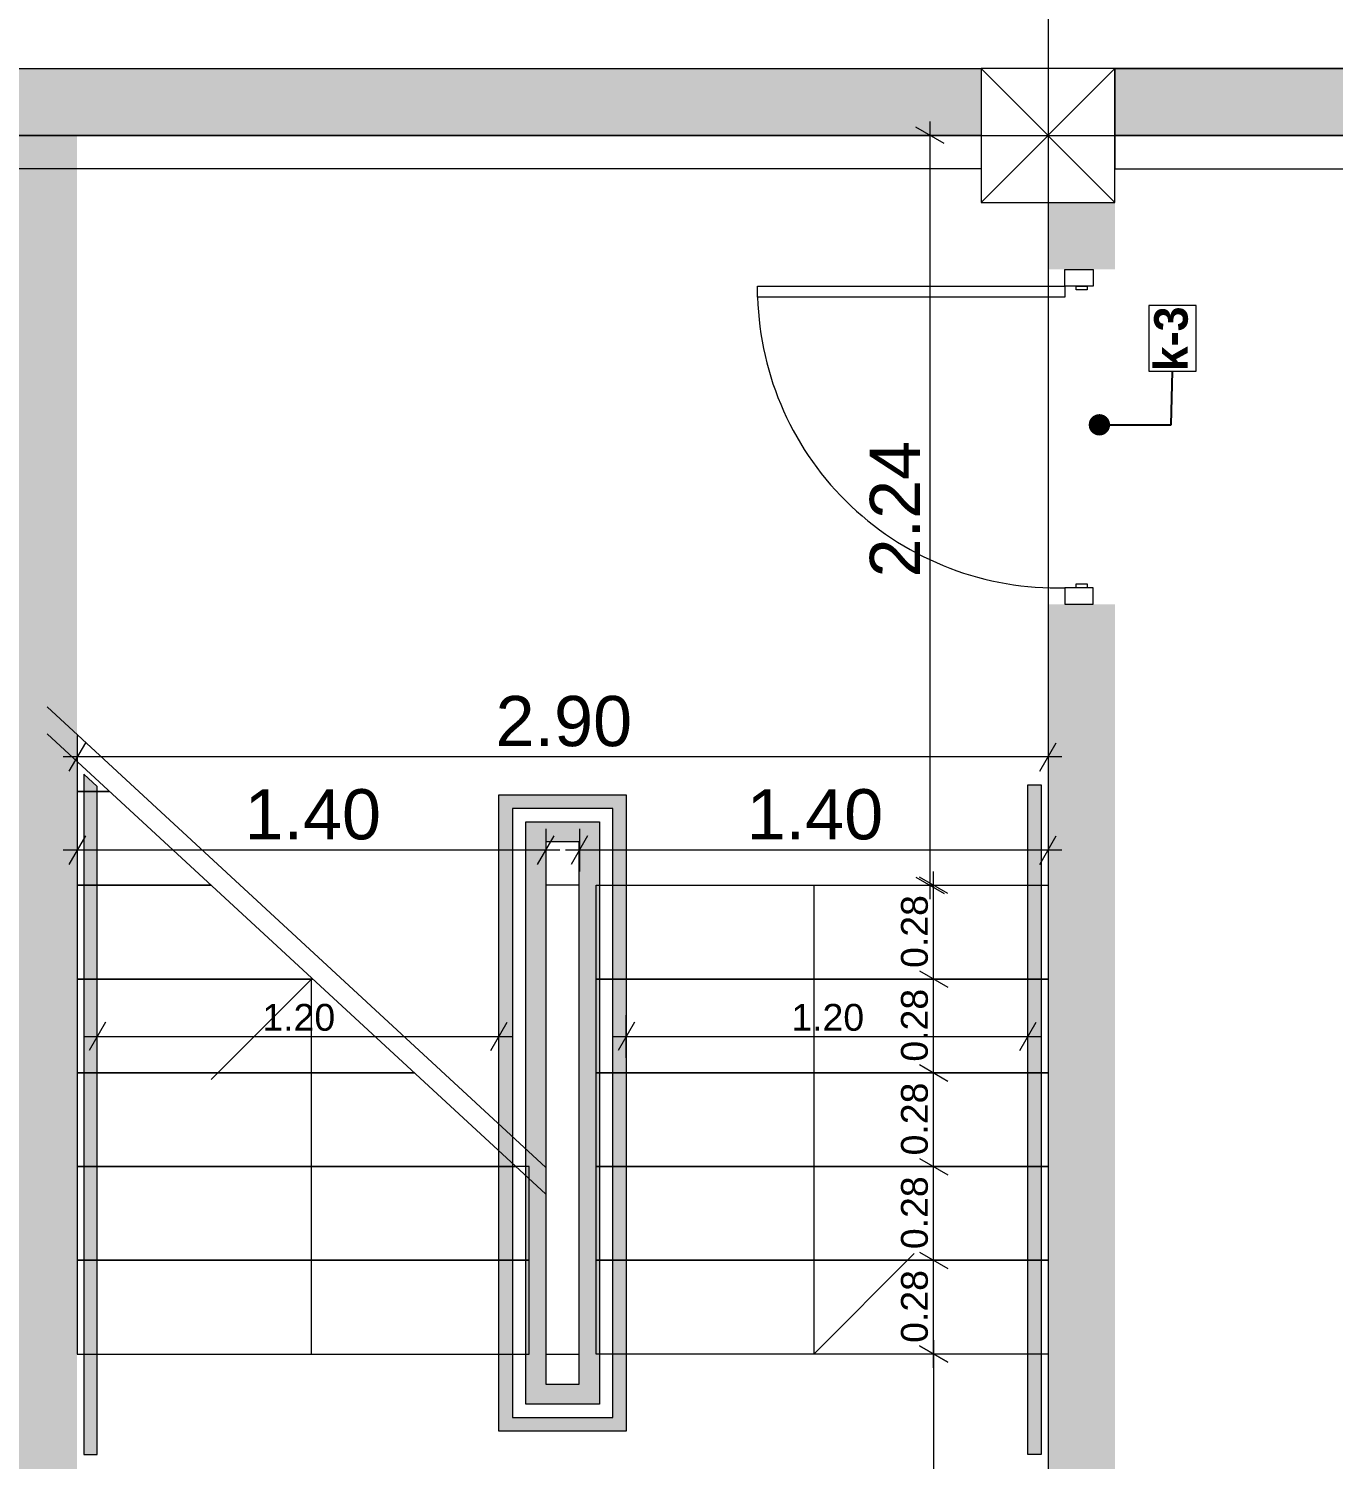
# Model space of a CAD drawing. Header units: millimetres. Extents: x 475206255 to 476720147, y 4620882299 to 4621447368.
# Drawn here: x 475285374 to 475289272, y 4620951369 to 4620955643 of the extents above; entities that cross this region are included whole.
import ezdxf

# ---------------------------------------------------------------- set-up
doc = ezdxf.new("R2010")
doc.units = ezdxf.units.MM
doc.header["$MEASUREMENT"] = 0
doc.set_wipeout_variables(frame=1)
for name, color, linetype, lineweight in [('2D Drafting - General_Pen_No__1_Pen_No__7', 7, 'Continuous', 0), ('2D Drafting - General_Pen_No__1_Pen_No__7_Pen_No__7', 7, 'Continuous', 0), ('2D Drafting - General_Pen_No__250_Pen_No__7_Pen_No__154', 154, 'Continuous', 0), ('2D Drafting - General_Pen_No__250_Pen_No__7_Pen_No__250', 7, 'Continuous', 0), ('2D Drafting - General_Pen_No__250_Pen_No__7_Pen_No__7', 7, 'Continuous', 0), ('Doors_Pen_No__7_Pen_No__7_Pen_No__7', 7, 'Continuous', 0), ('gegmebi_Pen_No__7_Pen_No__7', 7, 'Continuous', 0), ('New_2D Drafting - General_Pen_No__1', 1, 'Continuous', 0), ('New_2D Drafting - General_Pen_No__250_Pen_No__7_Pen_No__154', 154, 'Continuous', 0), ('New_2D Drafting - General_Pen_No__4', 7, 'Continuous', 0), ('New_Annotation - Label_Pen_No__1', 1, 'Continuous', 0), ('New_shenobebi_Pen_No__7', 7, 'Continuous', 0), ('zoma_Pen_No__1', 1, 'Continuous', 0), ('zoma_Pen_No__142', 142, 'Continuous', 0), ('zoma_Pen_No__5_Pen_No__5', 5, 'Continuous', 0)]:
    doc.layers.add(name, color=color, linetype=linetype, lineweight=lineweight)
doc.layers.add('zoma', color=7, linetype='Continuous')
doc.styles.add('GENERATED_STYLE_2', font='arial.ttf')
doc.styles.add('GENERATED_STYLE_5', font='')
doc.styles.get('GENERATED_STYLE_5').set_extended_font_data('Avaza', bold=True)
doc.dimstyles.new('GENERATED_STYLE__10', dxfattribs={"dimtxt": 500, "dimasz": 228, "dimexe": 0.18, "dimexo": 3, "dimgap": 0, "dimtad": 1, "dimlfac": 0.001, "dimzin": 0, "dimdsep": 46, "dimtxsty": 'GENERATED_STYLE_2', "dimblk": 'ARROWHEAD_2', "dimblk1": 'ARROWHEAD_2', "dimblk2": 'ARROWHEAD_2', "dimcen": 0.09, "dimclrd": 1, "dimclre": 1, "dimclrt": 1, "dimadec": 0, "dimazin": 0, "dimtfac": 1, "dimtdec": 4, "dimtmove": 0, "dimatfit": 3, "dimfxl": 1, "dimtolj": 1, "dimtzin": 0, "dimarcsym": 0})
doc.dimstyles.new('GENERATED_STYLE__17', dxfattribs={"dimtxt": 80.000001, "dimasz": 64.421331, "dimexe": 0.18, "dimexo": 3, "dimgap": 0, "dimtad": 1, "dimlfac": 0.001, "dimzin": 0, "dimdsep": 46, "dimtxsty": 'GENERATED_STYLE_2', "dimblk": 'ARROWHEAD_2', "dimblk1": 'ARROWHEAD_2', "dimblk2": 'ARROWHEAD_2', "dimcen": 0.09, "dimclrd": 142, "dimclre": 142, "dimclrt": 142, "dimadec": 0, "dimazin": 0, "dimtfac": 1, "dimtdec": 4, "dimtmove": 0, "dimatfit": 3, "dimfxl": 1, "dimtolj": 1, "dimtzin": 0, "dimarcsym": 0})
doc.dimstyles.new('GENERATED_STYLE__20', dxfattribs={"dimtxt": 80.000001, "dimasz": 64.421331, "dimexe": 0.18, "dimexo": 3, "dimgap": 0, "dimtad": 1, "dimtih": 1, "dimtoh": 1, "dimlfac": 0.001, "dimzin": 0, "dimdsep": 46, "dimtxsty": 'GENERATED_STYLE_2', "dimblk": 'ARROWHEAD_2', "dimblk1": 'ARROWHEAD_2', "dimblk2": 'ARROWHEAD_2', "dimcen": 0.09, "dimclrd": 142, "dimclre": 142, "dimclrt": 142, "dimadec": 0, "dimazin": 0, "dimtfac": 1, "dimtdec": 4, "dimtmove": 0, "dimatfit": 3, "dimfxl": 1, "dimtolj": 1, "dimtzin": 0, "dimarcsym": 0})
doc.dimstyles.new('GENERATED_STYLE__3', dxfattribs={"dimtxt": 200, "dimasz": 64.421331, "dimexe": 0.18, "dimexo": 3, "dimgap": 0, "dimtad": 1, "dimtih": 1, "dimtoh": 1, "dimlfac": 0.001, "dimzin": 0, "dimdsep": 46, "dimtxsty": 'GENERATED_STYLE_2', "dimblk": 'ARROWHEAD_2', "dimblk1": 'ARROWHEAD_2', "dimblk2": 'ARROWHEAD_2', "dimcen": 0.09, "dimclrd": 142, "dimclre": 142, "dimclrt": 142, "dimadec": 0, "dimazin": 0, "dimtfac": 1, "dimtdec": 4, "dimtmove": 0, "dimatfit": 3, "dimfxl": 1, "dimtolj": 1, "dimtzin": 0, "dimarcsym": 0})
doc.dimstyles.new('GENERATED_STYLE__33', dxfattribs={"dimtxt": 0.18, "dimasz": 127.68, "dimexe": 0.18, "dimexo": 0.0625, "dimgap": 0, "dimtad": 0, "dimtih": 1, "dimtoh": 1, "dimdec": 4, "dimzin": 0, "dimdsep": 46, "dimcen": 0.09, "dimadec": 0, "dimazin": 0, "dimtfac": 1, "dimtdec": 4, "dimtmove": 0, "dimatfit": 3, "dimldrblk": 'ARROWHEAD_11', "dimfxl": 1, "dimtolj": 1, "dimtzin": 0, "dimarcsym": 0})
doc.dimstyles.new('GENERATED_STYLE__5', dxfattribs={"dimtxt": 150, "dimasz": 64.421331, "dimexe": 0.18, "dimexo": 3, "dimgap": 0, "dimtad": 1, "dimtih": 1, "dimtoh": 1, "dimlfac": 0.001, "dimzin": 0, "dimdsep": 46, "dimtxsty": 'GENERATED_STYLE_2', "dimblk": 'ARROWHEAD_2', "dimblk1": 'ARROWHEAD_2', "dimblk2": 'ARROWHEAD_2', "dimcen": 0.09, "dimclrd": 142, "dimclre": 142, "dimclrt": 142, "dimadec": 0, "dimazin": 0, "dimtfac": 1, "dimtdec": 4, "dimtmove": 0, "dimatfit": 3, "dimfxl": 1, "dimtolj": 1, "dimtzin": 0, "dimarcsym": 0})
doc.dimstyles.new('GENERATED_STYLE__7', dxfattribs={"dimtxt": 150, "dimasz": 64.421331, "dimexe": 0.18, "dimexo": 3, "dimgap": 0, "dimtad": 1, "dimlfac": 0.001, "dimzin": 0, "dimdsep": 46, "dimtxsty": 'GENERATED_STYLE_2', "dimblk": 'ARROWHEAD_2', "dimblk1": 'ARROWHEAD_2', "dimblk2": 'ARROWHEAD_2', "dimcen": 0.09, "dimclrd": 142, "dimclre": 142, "dimclrt": 142, "dimadec": 0, "dimazin": 0, "dimtfac": 1, "dimtdec": 4, "dimtmove": 0, "dimatfit": 3, "dimfxl": 1, "dimtolj": 1, "dimtzin": 0, "dimarcsym": 0})
doc.dimstyles.new('GENERATED_STYLE__9', dxfattribs={"dimtxt": 200, "dimasz": 64.421331, "dimexe": 0.18, "dimexo": 3, "dimgap": 0, "dimtad": 1, "dimlfac": 0.001, "dimzin": 0, "dimdsep": 46, "dimtxsty": 'GENERATED_STYLE_2', "dimblk": 'ARROWHEAD_2', "dimblk1": 'ARROWHEAD_2', "dimblk2": 'ARROWHEAD_2', "dimcen": 0.09, "dimclrd": 142, "dimclre": 142, "dimclrt": 142, "dimadec": 0, "dimazin": 0, "dimtfac": 1, "dimtdec": 4, "dimtmove": 0, "dimatfit": 3, "dimfxl": 1, "dimtolj": 1, "dimtzin": 0, "dimarcsym": 0})

# ---------------------------------------------------------------- blocks, each defined once
blk = doc.blocks.new('*D1105', base_point=(475826095.8, 4621095193.2))
at = {"layer": 'zoma_Pen_No__142', "color": 142, "linetype": 'Continuous', "lineweight": 0, "transparency": 16777216}
for p, q in [((475281743.8, 4620956515.5), (475281694.9, 4620956430.7)), ((475281719.4, 4620956409.5), (475281719.4, 4620956536.6)), ((475288243.8, 4620956515.5), (475288194.9, 4620956430.7)), ((475288219.4, 4620956409.5), (475288219.4, 4620956536.6)), ((475281719.4, 4620956473.1), (475288219.4, 4620956473.1))]:
    blk.add_line(p, q, dxfattribs=at)
at = {"layer": 'zoma_Pen_No__142', "color": 142, "lineweight": 0, "transparency": 16777216, "char_height": 200, "attachment_point": 7, "style": 'GENERATED_STYLE_2'}
for s, insert in [('\\A1;{\\pql;\\fArial|b0|i0|c204|p0;\\W1.000000;6.50}', (475284702.4, 4620956513.1)), ('\\A1;{\\pql;\\fArial|b0|i0|c204|p0;\\W1.000000;0.40}', (475287661, 4620956513.1))]:
    blk.add_mtext(s, dxfattribs=dict(at, insert=insert))
blk = doc.blocks.new('ARROWHEAD_2')
at = {"color": 0, "linetype": 'Continuous', "lineweight": 0}
for p, q in [((-0.378, -0.655), (0.378, 0.655)), ((0, 0), (-1, 0))]:
    blk.add_line(p, q, dxfattribs=at)
blk = doc.blocks.new('*D1106', base_point=(475826095.8, 4621095193.2))
at = {"layer": 'zoma_Pen_No__142', "color": 142, "linetype": 'Continuous', "lineweight": 0, "transparency": 16777216}
for p, q in [((475288243.8, 4620956515.5), (475288194.9, 4620956430.7)), ((475288219.4, 4620956409.5), (475288219.4, 4620956536.6)), ((475288643.8, 4620956515.5), (475288594.9, 4620956430.7)), ((475288619.4, 4620956409.5), (475288619.4, 4620956536.6)), ((475288219.4, 4620956473.1), (475288619.4, 4620956473.1))]:
    blk.add_line(p, q, dxfattribs=at)
blk = doc.blocks.new('*D1107', base_point=(475826095.8, 4621095193.2))
at = {"layer": 'zoma_Pen_No__142', "color": 142, "linetype": 'Continuous', "lineweight": 0, "transparency": 16777216}
for p, q in [((475288643.8, 4620956515.5), (475288594.9, 4620956430.7)), ((475288619.4, 4620956409.5), (475288619.4, 4620956536.6)), ((475295143.8, 4620956515.5), (475295094.9, 4620956430.7)), ((475295119.4, 4620956409.5), (475295119.4, 4620956536.6)), ((475288619.4, 4620956473.1), (475295119.4, 4620956473.1))]:
    blk.add_line(p, q, dxfattribs=at)
at = {"layer": 'zoma_Pen_No__142', "color": 142, "lineweight": 0, "transparency": 16777216, "char_height": 200, "attachment_point": 7, "style": 'GENERATED_STYLE_2'}
for s, insert in [('\\A1;{\\pql;\\fArial|b0|i0|c204|p0;\\W1.000000;6.50}', (475291602.4, 4620956513.1)), ('\\A1;{\\pql;\\fArial|b0|i0|c204|p0;\\W1.000000;0.40}', (475294561, 4620956513.1))]:
    blk.add_mtext(s, dxfattribs=dict(at, insert=insert))
blk = doc.blocks.new('*D1123', base_point=(475826095.8, 4621095193.2))
at = {"layer": 'zoma_Pen_No__142', "color": 142, "linetype": 'Continuous', "lineweight": 0, "transparency": 16777216}
for p, q in [((475296803.4, 4620955148.3), (475296888.1, 4620955099.4)), ((475296909.3, 4620955123.9), (475296782.2, 4620955123.9)), ((475296845.8, 4620948123.9), (475296845.8, 4620955123.9)), ((475296803.4, 4620948148.3), (475296888.1, 4620948099.4)), ((475296909.3, 4620948123.9), (475296782.2, 4620948123.9))]:
    blk.add_line(p, q, dxfattribs=at)
at = {"layer": 'zoma_Pen_No__142', "color": 142, "lineweight": 0, "transparency": 16777216, "char_height": 200, "attachment_point": 7, "rotation": 90, "style": 'GENERATED_STYLE_2'}
for s, insert in [('\\A1;{\\pql;\\fArial|b0|i0|c204|p0;\\W1.000000;0.40}', (475296805.8, 4620954565.5)), ('\\A1;{\\pql;\\fArial|b0|i0|c204|p0;\\W1.000000;7.00}', (475296805.8, 4620951356.9))]:
    blk.add_mtext(s, dxfattribs=dict(at, insert=insert))
blk = doc.blocks.new('*D1124', base_point=(475826095.8, 4621095193.2))
at = {"layer": 'zoma_Pen_No__142', "color": 142, "linetype": 'Continuous', "lineweight": 0, "transparency": 16777216}
for p, q in [((475296845.8, 4620955523.9), (475296845.8, 4620955565.3)), ((475296909.3, 4620955523.9), (475296782.2, 4620955523.9)), ((475296888.1, 4620955499.4), (475296803.4, 4620955548.3)), ((475296845.8, 4620955123.9), (475296845.8, 4620955523.9)), ((475296803.4, 4620955148.3), (475296888.1, 4620955099.4)), ((475296909.3, 4620955123.9), (475296782.2, 4620955123.9))]:
    blk.add_line(p, q, dxfattribs=at)
blk = doc.blocks.new('*D1125', base_point=(475826095.8, 4621095193.2))
at = {"layer": 'zoma_Pen_No__142', "color": 142, "linetype": 'Continuous', "lineweight": 0, "transparency": 16777216}
for p, q in [((475297751.3, 4620955523.9), (475297751.3, 4620955565.3)), ((475297814.9, 4620955523.9), (475297687.8, 4620955523.9)), ((475297793.7, 4620955499.4), (475297708.9, 4620955548.3)), ((475297751.3, 4620940323.9), (475297751.3, 4620955523.9)), ((475297814.9, 4620940323.9), (475297687.8, 4620940323.9)), ((475297708.9, 4620940348.3), (475297793.7, 4620940299.4)), ((475297751.3, 4620940282.4), (475297751.3, 4620940323.9))]:
    blk.add_line(p, q, dxfattribs=at)
at = {"layer": 'zoma_Pen_No__142', "color": 142, "lineweight": 0, "transparency": 16777216, "insert": (475297711.3, 4620947580.7), "char_height": 200, "attachment_point": 7, "rotation": 90, "style": 'GENERATED_STYLE_2'}
blk.add_mtext('\\A1;{\\pql;\\fArial|b0|i0|c204|p0;\\W1.000000;15.20}', dxfattribs=at)
blk = doc.blocks.new('*D1136', base_point=(475826095.8, 4621095193.2))
at = {"layer": 'zoma_Pen_No__142', "color": 142, "linetype": 'Continuous', "lineweight": 0, "transparency": 16777216}
for p, q in [((475288443.8, 4620956931.7), (475288394.9, 4620956846.9)), ((475288419.4, 4620956825.7), (475288419.4, 4620956952.9)), ((475295294.9, 4620956846.9), (475295343.8, 4620956931.7)), ((475295319.4, 4620956825.7), (475295319.4, 4620956952.9)), ((475288419.4, 4620956889.3), (475295319.4, 4620956889.3)), ((475295319.4, 4620956889.3), (475295360.8, 4620956889.3))]:
    blk.add_line(p, q, dxfattribs=at)
at = {"layer": 'zoma_Pen_No__142', "color": 142, "lineweight": 0, "transparency": 16777216, "insert": (475291602.4, 4620956929.3), "char_height": 200, "attachment_point": 7, "style": 'GENERATED_STYLE_2'}
blk.add_mtext('\\A1;{\\pql;\\fArial|b0|i0|c204|p0;\\W1.000000;6.90}', dxfattribs=at)
blk = doc.blocks.new('*D1138', base_point=(475826095.8, 4621095193.2))
at = {"layer": 'zoma_Pen_No__1', "color": 1, "linetype": 'Continuous', "lineweight": 0, "transparency": 16777216}
for p, q in [((475233219.4, 4620972225.3), (475233219.4, 4620972372)), ((475233369.4, 4620972138.7), (475233069.4, 4620972311.9)), ((475233444.4, 4620972225.3), (475232994.4, 4620972225.3)), ((475233219.4, 4620955523.9), (475233219.4, 4620972225.3)), ((475233069.4, 4620955610.5), (475233369.4, 4620955437.3)), ((475233444.4, 4620955523.9), (475232994.4, 4620955523.9)), ((475233219.4, 4620955377.2), (475233219.4, 4620955523.9))]:
    blk.add_line(p, q, dxfattribs=at)
at = {"layer": 'zoma_Pen_No__1', "color": 1, "lineweight": 0, "transparency": 16777216, "insert": (475233119.4, 4620963016.6), "char_height": 500, "attachment_point": 7, "rotation": 90, "style": 'GENERATED_STYLE_2'}
blk.add_mtext('\\A1;{\\pql;\\fArial|b0|i0|c204|p0;\\W1.000000;16.70}', dxfattribs=at)
blk = doc.blocks.new('*D1165', base_point=(475826095.8, 4621095193.2))
at = {"layer": 'zoma_Pen_No__142', "color": 142, "linetype": 'Continuous', "lineweight": 0, "transparency": 16777216}
for p, q in [((475288035, 4620951988.3), (475288119.8, 4620951939.3)), ((475288141, 4620951963.8), (475288013.8, 4620951963.8)), ((475288077.4, 4620951683.8), (475288077.4, 4620951963.8)), ((475288141, 4620951683.8), (475288013.8, 4620951683.8)), ((475288035, 4620951708.3), (475288119.8, 4620951659.3)), ((475288077.4, 4620951642.4), (475288077.4, 4620951683.8))]:
    blk.add_line(p, q, dxfattribs=at)
at = {"layer": 'zoma_Pen_No__142', "color": 142, "lineweight": 0, "transparency": 16777216, "insert": (475288061.4, 4620951717.1), "char_height": 80, "attachment_point": 7, "rotation": 90, "style": 'GENERATED_STYLE_2'}
blk.add_mtext('\\A1;{\\pql;\\fArial|b0|i0|c204|p0;\\W1.000000;0.28}', dxfattribs=at)
blk = doc.blocks.new('*D1166', base_point=(475826095.8, 4621095193.2))
at = {"layer": 'zoma_Pen_No__142', "color": 142, "linetype": 'Continuous', "lineweight": 0, "transparency": 16777216}
for p, q in [((475288141, 4620952243.8), (475288013.8, 4620952243.8)), ((475288035, 4620952268.3), (475288119.8, 4620952219.3)), ((475288077.4, 4620951963.8), (475288077.4, 4620952243.8)), ((475288035, 4620951988.3), (475288119.8, 4620951939.3)), ((475288141, 4620951963.8), (475288013.8, 4620951963.8))]:
    blk.add_line(p, q, dxfattribs=at)
at = {"layer": 'zoma_Pen_No__142', "color": 142, "lineweight": 0, "transparency": 16777216, "insert": (475288061.4, 4620951997.1), "char_height": 80, "attachment_point": 7, "rotation": 90, "style": 'GENERATED_STYLE_2'}
blk.add_mtext('\\A1;{\\pql;\\fArial|b0|i0|c204|p0;\\W1.000000;0.28}', dxfattribs=at)
blk = doc.blocks.new('*D1167', base_point=(475826095.8, 4621095193.2))
at = {"layer": 'zoma_Pen_No__142', "color": 142, "linetype": 'Continuous', "lineweight": 0, "transparency": 16777216}
for p, q in [((475288035, 4620952548.3), (475288119.8, 4620952499.3)), ((475288141, 4620952523.8), (475288013.8, 4620952523.8)), ((475288077.4, 4620952243.8), (475288077.4, 4620952523.8)), ((475288141, 4620952243.8), (475288013.8, 4620952243.8)), ((475288035, 4620952268.3), (475288119.8, 4620952219.3))]:
    blk.add_line(p, q, dxfattribs=at)
at = {"layer": 'zoma_Pen_No__142', "color": 142, "lineweight": 0, "transparency": 16777216, "insert": (475288061.4, 4620952277.1), "char_height": 80, "attachment_point": 7, "rotation": 90, "style": 'GENERATED_STYLE_2'}
blk.add_mtext('\\A1;{\\pql;\\fArial|b0|i0|c204|p0;\\W1.000000;0.28}', dxfattribs=at)
blk = doc.blocks.new('*D1168', base_point=(475826095.8, 4621095193.2))
at = {"layer": 'zoma_Pen_No__142', "color": 142, "linetype": 'Continuous', "lineweight": 0, "transparency": 16777216}
for p, q in [((475288035, 4620952828.3), (475288119.8, 4620952779.3)), ((475288141, 4620952803.8), (475288013.8, 4620952803.8)), ((475288077.4, 4620952523.8), (475288077.4, 4620952803.8)), ((475288035, 4620952548.3), (475288119.8, 4620952499.3)), ((475288141, 4620952523.8), (475288013.8, 4620952523.8))]:
    blk.add_line(p, q, dxfattribs=at)
at = {"layer": 'zoma_Pen_No__142', "color": 142, "lineweight": 0, "transparency": 16777216, "insert": (475288061.4, 4620952557.1), "char_height": 80, "attachment_point": 7, "rotation": 90, "style": 'GENERATED_STYLE_2'}
blk.add_mtext('\\A1;{\\pql;\\fArial|b0|i0|c204|p0;\\W1.000000;0.28}', dxfattribs=at)
blk = doc.blocks.new('*D1169', base_point=(475826095.8, 4621095193.2))
at = {"layer": 'zoma_Pen_No__142', "color": 142, "linetype": 'Continuous', "lineweight": 0, "transparency": 16777216}
for p, q in [((475288119.8, 4620953059.3), (475288035, 4620953108.3)), ((475288077.4, 4620953083.8), (475288077.4, 4620953125.3)), ((475288141, 4620953083.8), (475288013.8, 4620953083.8)), ((475288077.4, 4620952803.8), (475288077.4, 4620953083.8)), ((475288035, 4620952828.3), (475288119.8, 4620952779.3)), ((475288141, 4620952803.8), (475288013.8, 4620952803.8))]:
    blk.add_line(p, q, dxfattribs=at)
at = {"layer": 'zoma_Pen_No__142', "color": 142, "lineweight": 0, "transparency": 16777216, "insert": (475288061.4, 4620952837.1), "char_height": 80, "attachment_point": 7, "rotation": 90, "style": 'GENERATED_STYLE_2'}
blk.add_mtext('\\A1;{\\pql;\\fArial|b0|i0|c204|p0;\\W1.000000;0.28}', dxfattribs=at)
blk = doc.blocks.new('*D1170', base_point=(475826095.8, 4621095193.2))
at = {"layer": 'zoma_Pen_No__142', "color": 142, "linetype": 'Continuous', "lineweight": 0, "transparency": 16777216}
for p, q in [((475288077.4, 4620951725.4), (475288077.4, 4620951684)), ((475288013.8, 4620951684), (475288141, 4620951684)), ((475288119.8, 4620951659.5), (475288035, 4620951708.4)), ((475288077.4, 4620951684), (475288077.4, 4620950284)), ((475288035, 4620950308.4), (475288119.8, 4620950259.5)), ((475288013.8, 4620950284), (475288141, 4620950284)), ((475288077.4, 4620950284), (475288077.4, 4620950242.5))]:
    blk.add_line(p, q, dxfattribs=at)
at = {"layer": 'zoma_Pen_No__142', "color": 142, "lineweight": 0, "transparency": 16777216, "insert": (475288047.4, 4620950783.8), "char_height": 150, "attachment_point": 7, "rotation": 90, "style": 'GENERATED_STYLE_2'}
blk.add_mtext('\\A1;{\\pql;\\fArial|b0|i0|c204|p0;\\W1.000000;1.40}', dxfattribs=at)
blk = doc.blocks.new('*D1171', base_point=(475826095.8, 4621095193.2))
at = {"layer": 'zoma_Pen_No__142', "color": 142, "linetype": 'Continuous', "lineweight": 0, "transparency": 16777216}
for p, q in [((475287043.8, 4620953231.3), (475286994.9, 4620953146.5)), ((475287019.4, 4620953252.4), (475287019.4, 4620953125.3)), ((475288394.9, 4620953146.5), (475288443.8, 4620953231.3)), ((475288419.4, 4620953252.4), (475288419.4, 4620953125.3)), ((475287019.4, 4620953188.9), (475286977.9, 4620953188.9)), ((475288419.4, 4620953188.9), (475287019.4, 4620953188.9)), ((475288460.8, 4620953188.9), (475288419.4, 4620953188.9))]:
    blk.add_line(p, q, dxfattribs=at)
at = {"layer": 'zoma_Pen_No__142', "color": 142, "lineweight": 0, "transparency": 16777216, "insert": (475287519.2, 4620953218.9), "char_height": 150, "attachment_point": 7, "style": 'GENERATED_STYLE_2'}
blk.add_mtext('\\A1;{\\pql;\\fArial|b0|i0|c204|p0;\\W1.000000;1.40}', dxfattribs=at)
blk = doc.blocks.new('*D1172', base_point=(475826095.8, 4621095193.2))
at = {"layer": 'zoma_Pen_No__142', "color": 142, "linetype": 'Continuous', "lineweight": 0, "transparency": 16777216}
for p, q in [((475285543.8, 4620953231.3), (475285494.9, 4620953146.5)), ((475285519.4, 4620953252.4), (475285519.4, 4620953125.3)), ((475286894.9, 4620953146.5), (475286943.8, 4620953231.3)), ((475286919.4, 4620953252.4), (475286919.4, 4620953125.3)), ((475285519.4, 4620953188.9), (475285477.9, 4620953188.9)), ((475286919.4, 4620953188.9), (475285519.4, 4620953188.9)), ((475286960.8, 4620953188.9), (475286919.4, 4620953188.9))]:
    blk.add_line(p, q, dxfattribs=at)
at = {"layer": 'zoma_Pen_No__142', "color": 142, "lineweight": 0, "transparency": 16777216, "insert": (475286019.2, 4620953218.9), "char_height": 150, "attachment_point": 7, "style": 'GENERATED_STYLE_2'}
blk.add_mtext('\\A1;{\\pql;\\fArial|b0|i0|c204|p0;\\W1.000000;1.40}', dxfattribs=at)
blk = doc.blocks.new('*D1173', base_point=(475826095.8, 4621095193.2))
at = {"layer": 'zoma_Pen_No__142', "color": 142, "linetype": 'Continuous', "lineweight": 0, "transparency": 16777216}
for p, q in [((475285519.4, 4620953531), (475285519.4, 4620953403.9)), ((475288419.4, 4620953531), (475288419.4, 4620953403.9)), ((475285543.8, 4620953509.8), (475285494.9, 4620953425)), ((475288394.9, 4620953425), (475288443.8, 4620953509.8)), ((475285519.4, 4620953467.4), (475285477.9, 4620953467.4)), ((475288419.4, 4620953467.4), (475285519.4, 4620953467.4)), ((475288460.8, 4620953467.4), (475288419.4, 4620953467.4))]:
    blk.add_line(p, q, dxfattribs=at)
at = {"layer": 'zoma_Pen_No__142', "color": 142, "lineweight": 0, "transparency": 16777216, "insert": (475286769.2, 4620953497.4), "char_height": 150, "attachment_point": 7, "style": 'GENERATED_STYLE_2'}
blk.add_mtext('\\A1;{\\pql;\\fArial|b0|i0|c204|p0;\\W1.000000;2.90}', dxfattribs=at)
blk = doc.blocks.new('*D1174', base_point=(475826095.8, 4621095193.2))
at = {"layer": 'zoma_Pen_No__142', "color": 142, "linetype": 'Continuous', "lineweight": 0, "transparency": 16777216}
for p, q in [((475288067.1, 4620955323.9), (475288067.1, 4620955365.3)), ((475288130.7, 4620955323.9), (475288003.6, 4620955323.9)), ((475288109.5, 4620955299.4), (475288024.7, 4620955348.3)), ((475288067.1, 4620953083.8), (475288067.1, 4620955323.9)), ((475288024.7, 4620953108.3), (475288109.5, 4620953059.3)), ((475288130.7, 4620953083.8), (475288003.6, 4620953083.8)), ((475288067.1, 4620953042.4), (475288067.1, 4620953083.8))]:
    blk.add_line(p, q, dxfattribs=at)
at = {"layer": 'zoma_Pen_No__142', "color": 142, "lineweight": 0, "transparency": 16777216, "insert": (475288037.1, 4620954003.6), "char_height": 150, "attachment_point": 7, "rotation": 90, "style": 'GENERATED_STYLE_2'}
blk.add_mtext('\\A1;{\\pql;\\fArial|b0|i0|c204|p0;\\W1.000000;2.24}', dxfattribs=at)
blk = doc.blocks.new('*D1177', base_point=(475826095.8, 4621095193.2))
at = {"layer": 'zoma_Pen_No__142', "color": 142, "linetype": 'Continuous', "lineweight": 0, "transparency": 16777216}
for p, q in [((475285603.8, 4620952674.8), (475285554.9, 4620952590)), ((475285579.4, 4620952568.8), (475285579.4, 4620952696)), ((475286754.9, 4620952590), (475286803.8, 4620952674.8)), ((475286779.4, 4620952568.8), (475286779.4, 4620952696)), ((475285537.9, 4620952632.4), (475285579.4, 4620952632.4)), ((475285579.4, 4620952632.4), (475286779.4, 4620952632.4)), ((475286779.4, 4620952632.4), (475286820.8, 4620952632.4))]:
    blk.add_line(p, q, dxfattribs=at)
at = {"layer": 'zoma_Pen_No__142', "color": 142, "lineweight": 0, "transparency": 16777216, "insert": (475286072.6, 4620952648.4), "char_height": 80, "attachment_point": 7, "style": 'GENERATED_STYLE_2'}
blk.add_mtext('\\A1;{\\pql;\\fArial|b0|i0|c204|p0;\\W1.000000;1.20}', dxfattribs=at)
blk = doc.blocks.new('*D1178', base_point=(475826095.8, 4621095193.2))
at = {"layer": 'zoma_Pen_No__142', "color": 142, "linetype": 'Continuous', "lineweight": 0, "transparency": 16777216}
for p, q in [((475287183.8, 4620952674.8), (475287134.9, 4620952590)), ((475287159.4, 4620952568.8), (475287159.4, 4620952696)), ((475288334.9, 4620952590), (475288383.8, 4620952674.8)), ((475288359.4, 4620952568.8), (475288359.4, 4620952696)), ((475287117.9, 4620952632.4), (475287159.4, 4620952632.4)), ((475287159.4, 4620952632.4), (475288359.4, 4620952632.4)), ((475288359.4, 4620952632.4), (475288400.8, 4620952632.4))]:
    blk.add_line(p, q, dxfattribs=at)
at = {"layer": 'zoma_Pen_No__142', "color": 142, "lineweight": 0, "transparency": 16777216, "insert": (475287652.6, 4620952648.4), "char_height": 80, "attachment_point": 7, "style": 'GENERATED_STYLE_2'}
blk.add_mtext('\\A1;{\\pql;\\fArial|b0|i0|c204|p0;\\W1.000000;1.20}', dxfattribs=at)
blk = doc.blocks.new('*D1200', base_point=(475826095.8, 4621095193.2))
at = {"layer": 'zoma_Pen_No__142', "color": 142, "linetype": 'Continuous', "lineweight": 0, "transparency": 16777216}
for p, q in [((475281719.4, 4620938861), (475281719.4, 4620938988.1)), ((475288219.4, 4620938861), (475288219.4, 4620938988.1)), ((475281743.9, 4620938966.9), (475281695, 4620938882.2)), ((475288243.9, 4620938966.9), (475288195, 4620938882.2)), ((475281719.4, 4620938924.6), (475288219.4, 4620938924.6))]:
    blk.add_line(p, q, dxfattribs=at)
at = {"layer": 'zoma_Pen_No__142', "color": 142, "lineweight": 0, "transparency": 16777216, "char_height": 200, "attachment_point": 7, "style": 'GENERATED_STYLE_2'}
for s, insert in [('\\A1;{\\pql;\\fArial|b0|i0|c204|p0;\\W1.000000;6.50}', (475284702.5, 4620938964.6)), ('\\A1;{\\pql;\\fArial|b0|i0|c204|p0;\\W1.000000;0.40}', (475287661.1, 4620938964.6))]:
    blk.add_mtext(s, dxfattribs=dict(at, insert=insert))
blk = doc.blocks.new('*D1201', base_point=(475826095.8, 4621095193.2))
at = {"layer": 'zoma_Pen_No__142', "color": 142, "linetype": 'Continuous', "lineweight": 0, "transparency": 16777216}
for p, q in [((475288219.4, 4620938861), (475288219.4, 4620938988.1)), ((475288619.4, 4620938861), (475288619.4, 4620938988.1)), ((475288243.9, 4620938966.9), (475288195, 4620938882.2)), ((475288643.9, 4620938966.9), (475288595, 4620938882.2)), ((475288219.4, 4620938924.6), (475288619.4, 4620938924.6))]:
    blk.add_line(p, q, dxfattribs=at)
blk = doc.blocks.new('*D1202', base_point=(475826095.8, 4621095193.2))
at = {"layer": 'zoma_Pen_No__142', "color": 142, "linetype": 'Continuous', "lineweight": 0, "transparency": 16777216}
for p, q in [((475288619.4, 4620938861), (475288619.4, 4620938988.1)), ((475295119.4, 4620938861), (475295119.4, 4620938988.1)), ((475288643.9, 4620938966.9), (475288595, 4620938882.2)), ((475295143.9, 4620938966.9), (475295095, 4620938882.2)), ((475288619.4, 4620938924.6), (475295119.4, 4620938924.6))]:
    blk.add_line(p, q, dxfattribs=at)
at = {"layer": 'zoma_Pen_No__142', "color": 142, "lineweight": 0, "transparency": 16777216, "char_height": 200, "attachment_point": 7, "style": 'GENERATED_STYLE_2'}
for s, insert in [('\\A1;{\\pql;\\fArial|b0|i0|c204|p0;\\W1.000000;6.50}', (475291602.5, 4620938964.6)), ('\\A1;{\\pql;\\fArial|b0|i0|c204|p0;\\W1.000000;0.40}', (475294561.1, 4620938964.6))]:
    blk.add_mtext(s, dxfattribs=dict(at, insert=insert))
blk = doc.blocks.new('ARROWHEAD_11')
at = {"color": 0, "linetype": 'Continuous', "lineweight": 0}
blk.add_line((0, 0), (-1, 0), dxfattribs=at)
at = {"color": 0, "linetype": 'Continuous', "lineweight": 0, "const_width": 0.25, "flags": 128}
blk.add_lwpolyline([(-0.125, 0, 1), (0.125, 0, 1)], format="xyb", close=True, dxfattribs=at)

msp = doc.modelspace()

# ---------------------------------------------------------------- hatches: boundary and pattern name
at = {"layer": '2D Drafting - General_Pen_No__250_Pen_No__7_Pen_No__154', "linetype": 'Continuous', "lineweight": 0}
for points in [[(475281719.369, 4620955323.861), (475281719.369, 4620955523.861), (475288219.369, 4620955523.861), (475288219.369, 4620955323.861)], [(475288619.369, 4620955323.861), (475288619.369, 4620955523.861), (475295119.369, 4620955523.861), (475295119.369, 4620955323.861)]]:
    msp.add_hatch(color=154, dxfattribs=at).paths.add_polyline_path(points)
at = {"layer": '2D Drafting - General_Pen_No__250_Pen_No__7_Pen_No__7', "linetype": 'Continuous', "lineweight": 0}
for points in [[(475285319.369, 4620955323.861), (475285319.369, 4620952683.786), (475285519.369, 4620952683.786), (475285519.369, 4620955323.861)], [(475288619.369, 4620955123.861), (475288419.369, 4620955123.861), (475288419.369, 4620954923.449), (475288619.369, 4620954923.449)], [(475288619.369, 4620953923.449), (475288419.369, 4620953923.449), (475288419.369, 4620950083.786), (475288619.369, 4620950083.786)]]:
    msp.add_hatch(color=7, dxfattribs=at).paths.add_polyline_path(points)
at = {"layer": 'New_2D Drafting - General_Pen_No__1', "linetype": 'Continuous', "lineweight": 0}
for points in [[(475285539.369, 4620951383.818), (475285579.369, 4620951383.818), (475285579.369, 4620953379.408), (475285539.369, 4620953416.331)], [(475288399.369, 4620951383.818), (475288359.369, 4620951383.818), (475288359.369, 4620953384.023), (475288399.369, 4620953384.023)]]:
    msp.add_hatch(color=1, dxfattribs=at).paths.add_polyline_path(points)
h = msp.add_hatch(color=1, dxfattribs=at)
h.paths.add_polyline_path([(475287159.369, 4620951453.71), (475286779.369, 4620951453.71), (475286779.369, 4620951583.818), (475286779.369, 4620953353.725), (475287159.369, 4620953353.725)])
h.paths.add_polyline_path([(475286819.369, 4620951493.71), (475287119.369, 4620951493.71), (475287119.369, 4620953313.725), (475286819.369, 4620953313.725)], flags=0)
h = msp.add_hatch(color=1, dxfattribs=at)
h.paths.add_polyline_path([(475287079.369, 4620951533.71), (475286859.369, 4620951533.71), (475286859.369, 4620953273.725), (475287079.369, 4620953273.725)])
h.paths.add_polyline_path([(475287019.369, 4620951593.71), (475287019.369, 4620953213.725), (475286919.369, 4620953213.725), (475286919.369, 4620951593.71)], flags=0)
at = {"layer": 'New_2D Drafting - General_Pen_No__250_Pen_No__7_Pen_No__154', "linetype": 'Continuous', "lineweight": 0}
for points in [[(475285519.369, 4620952683.786), (475285319.369, 4620952683.786), (475283219.369, 4620952683.786), (475283219.369, 4620951883.786), (475283419.369, 4620951883.786), (475283419.369, 4620952483.786), (475285319.369, 4620952483.786), (475285519.369, 4620952483.786)], [(475285519.369, 4620952483.786), (475285319.369, 4620952483.786), (475285319.369, 4620950283.786), (475283419.369, 4620950283.786), (475283419.369, 4620950883.786), (475283219.369, 4620950883.786), (475283219.369, 4620950083.786), (475285519.369, 4620950083.786), (475285519.369, 4620950283.786)]]:
    msp.add_hatch(color=154, dxfattribs=at).paths.add_polyline_path(points)

# ---------------------------------------------------------------- linework, layer by layer
at = {"layer": '2D Drafting - General_Pen_No__1_Pen_No__7', "color": 7, "linetype": 'Continuous', "lineweight": 0}
for p, q in [((475288619.369, 4620955123.861), (475288219.369, 4620955523.861)), ((475288219.369, 4620955123.861), (475288619.369, 4620955523.861))]:
    msp.add_line(p, q, dxfattribs=at)
at = {"layer": '2D Drafting - General_Pen_No__1_Pen_No__7', "color": 7, "linetype": 'Continuous', "lineweight": 0, "flags": 128}
for points in [[(475288219.369, 4620955223.861), (475281719.369, 4620955223.861), (475281719.369, 4620955523.861), (475288219.369, 4620955523.861)], [(475288219.369, 4620955123.861), (475288619.369, 4620955123.861), (475288619.369, 4620955523.861), (475288219.369, 4620955523.861)], [(475288619.369, 4620955223.861), (475295119.369, 4620955223.861), (475295119.369, 4620955523.861), (475288619.369, 4620955523.861)]]:
    msp.add_lwpolyline(points, close=True, dxfattribs=at)
at = {"layer": '2D Drafting - General_Pen_No__1_Pen_No__7_Pen_No__7', "color": 7, "linetype": 'Continuous', "lineweight": 0}
msp.add_arc((475288444.84, 4620954865.726), 893.239, 181.603806, 271.603806, dxfattribs=at)
at = {"layer": '2D Drafting - General_Pen_No__250_Pen_No__7_Pen_No__250', "color": 7, "linetype": 'Continuous', "lineweight": 0, "flags": 128}
for points in [[(475281719.369, 4620955323.861), (475281719.369, 4620955523.861), (475288219.369, 4620955523.861), (475288219.369, 4620955323.861)], [(475288619.369, 4620955323.861), (475288619.369, 4620955523.861), (475295119.369, 4620955523.861), (475295119.369, 4620955323.861)]]:
    msp.add_lwpolyline(points, close=True, dxfattribs=at)
at = {"layer": 'Doors_Pen_No__7_Pen_No__7_Pen_No__7', "color": 7, "linetype": 'Continuous', "lineweight": 0, "flags": 128}
for points in [[(475288554.507, 4620954923.449), (475288554.507, 4620954874.06), (475288469.84, 4620954874.06), (475288469.84, 4620954923.449)], [(475288469.84, 4620954874.06), (475288469.84, 4620954840.726), (475287551.952, 4620954840.726), (475287551.952, 4620954874.06)], [(475288536.507, 4620954874.06), (475288536.507, 4620954862.949), (475288503.174, 4620954862.949), (475288503.174, 4620954874.06)], [(475288536.507, 4620953983.949), (475288536.507, 4620953972.838), (475288503.174, 4620953972.838), (475288503.174, 4620953983.949)], [(475288554.507, 4620953923.449), (475288554.507, 4620953972.838), (475288469.84, 4620953972.838), (475288469.84, 4620953923.449)]]:
    msp.add_lwpolyline(points, close=True, dxfattribs=at)
at = {"layer": 'gegmebi_Pen_No__7_Pen_No__7', "color": 7, "linetype": 'Continuous', "lineweight": 0, "flags": 128}
for points in [[(475285519.369, 4620953453.254), (475285519.369, 4620953363.818), (475285616.258, 4620953363.818)], [(475285616.258, 4620953363.818), (475285519.369, 4620953363.818), (475285519.369, 4620953083.818), (475285919.591, 4620953083.818)], [(475285919.591, 4620953083.818), (475285519.369, 4620953083.818), (475285519.369, 4620952803.818), (475286222.924, 4620952803.818)], [(475287719.369, 4620953083.818), (475287719.369, 4620951683.818), (475288019.369, 4620951983.818)], [(475286222.924, 4620952803.818), (475285519.369, 4620952803.818), (475285519.369, 4620952523.818), (475286526.258, 4620952523.818)], [(475286219.369, 4620951683.818), (475286219.369, 4620952803.818), (475285919.369, 4620952503.818)], [(475286526.258, 4620952523.818), (475285519.369, 4620952523.818), (475285519.369, 4620952243.818), (475286829.591, 4620952243.818)]]:
    msp.add_lwpolyline(points, dxfattribs=at)
for points in [[(475286919.369, 4620951683.818), (475287019.369, 4620951683.818), (475287019.369, 4620953083.818), (475286919.369, 4620953083.818)], [(475287069.369, 4620952803.818), (475287069.369, 4620953083.818), (475288419.369, 4620953083.818), (475288419.369, 4620952803.818)], [(475287069.369, 4620952523.818), (475287069.369, 4620952803.818), (475288419.369, 4620952803.818), (475288419.369, 4620952523.818)], [(475287069.369, 4620952243.818), (475287069.369, 4620952523.818), (475288419.369, 4620952523.818), (475288419.369, 4620952243.818)], [(475286869.369, 4620951963.818), (475286869.369, 4620952243.818), (475285519.369, 4620952243.818), (475285519.369, 4620951963.818)], [(475287069.369, 4620951963.818), (475287069.369, 4620952243.818), (475288419.369, 4620952243.818), (475288419.369, 4620951963.818)], [(475286869.369, 4620951683.818), (475286869.369, 4620951963.818), (475285519.369, 4620951963.818), (475285519.369, 4620951683.818)], [(475287069.369, 4620951683.818), (475287069.369, 4620951963.818), (475288419.369, 4620951963.818), (475288419.369, 4620951683.818)]]:
    msp.add_lwpolyline(points, close=True, dxfattribs=at)
at = {"layer": 'New_2D Drafting - General_Pen_No__4', "color": 7, "linetype": 'Continuous', "lineweight": 0, "flags": 128}
for points in [[(475285539.369, 4620951383.818), (475285579.369, 4620951383.818), (475285579.369, 4620953379.408), (475285539.369, 4620953416.331)], [(475288399.369, 4620951383.818), (475288359.369, 4620951383.818), (475288359.369, 4620953384.023), (475288399.369, 4620953384.023)], [(475287159.369, 4620951453.71), (475286779.369, 4620951453.71), (475286779.369, 4620951583.818), (475286779.369, 4620953353.725), (475287159.369, 4620953353.725)], [(475286819.369, 4620951493.71), (475287119.369, 4620951493.71), (475287119.369, 4620953313.725), (475286819.369, 4620953313.725)], [(475287079.369, 4620951533.71), (475286859.369, 4620951533.71), (475286859.369, 4620953273.725), (475287079.369, 4620953273.725)], [(475287019.369, 4620951593.71), (475287019.369, 4620953213.725), (475286919.369, 4620953213.725), (475286919.369, 4620951593.71)]]:
    msp.add_lwpolyline(points, close=True, dxfattribs=at)
at = {"layer": 'New_shenobebi_Pen_No__7', "color": 7, "linetype": 'Continuous', "lineweight": 0}
for points in [[(475286919.369, 4620952241.134), (475285429.369, 4620953616.519)], [(475286919.369, 4620952160.946), (475285429.369, 4620953536.331)]]:
    msp.add_lwpolyline(points, dxfattribs=at)
at = {"layer": 'zoma_Pen_No__5_Pen_No__5', "color": 5, "linetype": 'Continuous', "lineweight": 0}
for p, q in [((475288419.369, 4620957794.844), (475288419.369, 4620936919.852)), ((475229338.818, 4620955323.861), (475300766.425, 4620955323.861))]:
    msp.add_line(p, q, dxfattribs=at)

# ---------------------------------------------------------------- dimensions: what is measured, and where the dimension line sits
at = {"layer": 'zoma', "color": 142, "linetype": 'Continuous', "lineweight": 0}
for base, p1, p2, dimstyle, picture, middle in [((475288219.441, 4620938924.566), (475281719.441, 4620991490.231), (475288219.441, 4620991090.238), 'GENERATED_STYLE__3', '*D1200', (475284961.437, 4620939064.566)), ((475288619.441, 4620938924.566), (475288219.441, 4620991090.238), (475288619.441, 4620991490.231), 'GENERATED_STYLE__3', '*D1201', (475287920.02, 4620939064.566)), ((475295119.441, 4620938924.566), (475288619.441, 4620991490.231), (475295119.441, 4620991090.231), 'GENERATED_STYLE__3', '*D1202', (475291861.437, 4620939064.566)), ((475295319.369, 4620956889.322), (475288419.369, 4620956889.322), (475295319.369, 4620955523.861), 'GENERATED_STYLE__3', '*D1136', (475291861.365, 4620957029.322)), ((475288219.369, 4620956473.075), (475281719.369, 4620955523.861), (475288219.369, 4620955523.861), 'GENERATED_STYLE__3', '*D1105', (475284961.365, 4620956613.075)), ((475295119.369, 4620956473.075), (475288619.369, 4620955523.861), (475295119.369, 4620955523.861), 'GENERATED_STYLE__3', '*D1107', (475291861.365, 4620956613.075)), ((475288619.369, 4620956473.075), (475288219.369, 4620955523.861), (475288619.369, 4620955523.861), 'GENERATED_STYLE__3', '*D1106', (475287919.948, 4620956613.075)), ((475288359.369, 4620952632.398), (475287159.369, 4620953353.725), (475288359.369, 4620953384.023), 'GENERATED_STYLE__20', '*D1178', (475287756.167, 4620952688.398)), ((475286779.369, 4620952632.398), (475285579.369, 4620953379.408), (475286779.369, 4620953353.725), 'GENERATED_STYLE__20', '*D1177', (475286176.167, 4620952688.398))]:
    dim = msp.add_linear_dim(base=base, p1=p1, p2=p2, dimstyle=dimstyle, dxfattribs=at)
    dim.commit()
    dim.dimension.update_dxf_attribs({"geometry": picture, "text_midpoint": middle, "dimtype": 160})
at = {"layer": 'zoma', "color": 1, "linetype": 'Continuous', "lineweight": 0}
dim = msp.add_linear_dim(base=(475233219.362, 4620972225.292), p1=(475297119.369, 4620955523.861), p2=(475233219.362, 4620972225.292), angle=90, text='16.70', dimstyle='GENERATED_STYLE__10', dxfattribs=at)
dim.commit()
dim.dimension.update_dxf_attribs({"geometry": '*D1138', "text_midpoint": (475232869.362, 4620963854.144), "dimtype": 160, "text_rotation": 90})
at = {"layer": 'zoma', "color": 142, "linetype": 'Continuous', "lineweight": 0}
for base, p1, p2, angle, dimstyle, picture, middle in [((475296845.75, 4620955523.861), (475233219.369, 4620955123.861), (475233219.369, 4620955523.861), 90, 'GENERATED_STYLE__9', '*D1124', (475296705.75, 4620954824.44)), ((475297751.324, 4620955523.861), (475233219.369, 4620940323.861), (475233219.369, 4620955523.861), 90, 'GENERATED_STYLE__9', '*D1125', (475297611.324, 4620947915.688)), ((475288067.127, 4620955323.861), (475288077.391, 4620953083.818), (475286083.905, 4620955323.861), 90, 'GENERATED_STYLE__7', '*D1174', (475287962.127, 4620954197.836)), ((475296845.75, 4620955123.861), (475233219.369, 4620948123.861), (475233219.369, 4620955123.861), 90, 'GENERATED_STYLE__9', '*D1123', (475296705.75, 4620951615.857)), ((475288077.391, 4620953083.818), (475287492.251, 4620952803.818), (475287561.091, 4620953083.818), 90, 'GENERATED_STYLE__17', '*D1169', (475288021.391, 4620952940.616)), ((475288077.391, 4620952803.818), (475287492.251, 4620952523.818), (475287492.251, 4620952803.818), 90, 'GENERATED_STYLE__17', '*D1168', (475288021.391, 4620952660.616)), ((475288077.391, 4620952523.818), (475287532.407, 4620952243.818), (475287492.251, 4620952523.818), 90, 'GENERATED_STYLE__17', '*D1167', (475288021.391, 4620952380.616)), ((475288077.391, 4620952243.818), (475287515.197, 4620951963.818), (475287532.407, 4620952243.818), 90, 'GENERATED_STYLE__17', '*D1166', (475288021.391, 4620952100.616)), ((475288077.391, 4620951963.818), (475287440.621, 4620951683.818), (475287515.197, 4620951963.818), 90, 'GENERATED_STYLE__17', '*D1165', (475288021.391, 4620951820.616)), ((475288077.391, 4620950283.98), (475288077.391, 4620951683.98), (475288077.391, 4620950283.98), 270, 'GENERATED_STYLE__7', '*D1170', (475287972.391, 4620950977.977))]:
    dim = msp.add_linear_dim(base=base, p1=p1, p2=p2, angle=angle, dimstyle=dimstyle, dxfattribs=at)
    dim.commit()
    dim.dimension.update_dxf_attribs({"geometry": picture, "text_midpoint": middle, "dimtype": 160, "text_rotation": 90})
for base, p1, p2, picture, middle in [((475285519.369, 4620953467.429), (475288419.369, 4620953464.046), (475285519.369, 4620953467.429), '*D1173', (475286963.366, 4620953572.429)), ((475285519.369, 4620953188.873), (475286919.369, 4620953194.264), (475285519.369, 4620953188.873), '*D1172', (475286213.366, 4620953293.873)), ((475287019.369, 4620953188.873), (475288419.369, 4620953188.014), (475287019.369, 4620953188.873), '*D1171', (475287713.366, 4620953293.873))]:
    dim = msp.add_linear_dim(base=base, p1=p1, p2=p2, angle=180, dimstyle='GENERATED_STYLE__5', dxfattribs=at)
    dim.commit()
    dim.dimension.update_dxf_attribs({"geometry": picture, "text_midpoint": middle, "dimtype": 160})

# ---------------------------------------------------------------- next in the draw order: wipeouts: each hides what was drawn before it
at = {"color": 1, "linetype": 'Continuous', "lineweight": 0, "ltscale": 23226666661.44595}
msp.add_wipeout([(475288861.636, 4620954619.674), (475288861.636, 4620954815.439), (475288720.46, 4620954815.439), (475288720.46, 4620954619.674)], dxfattribs=at).dxf.layer = 'New_Annotation - Label_Pen_No__1'

# ---------------------------------------------------------------- next in the draw order: linework, layer by layer
at = {"layer": 'New_Annotation - Label_Pen_No__1', "color": 1, "linetype": 'Continuous', "lineweight": 0, "flags": 128}
msp.add_lwpolyline([(475288861.636, 4620954619.674), (475288861.636, 4620954815.439), (475288720.46, 4620954815.439), (475288720.46, 4620954619.674), (475288861.636, 4620954619.674)], close=True, dxfattribs=at)

# ---------------------------------------------------------------- next in the draw order: texts
at = {"layer": 'New_Annotation - Label_Pen_No__1', "color": 1, "linetype": 'Continuous', "lineweight": 0, "insert": (475288787.303, 4620954619.674), "char_height": 100, "attachment_point": 4, "rotation": 90, "style": 'GENERATED_STYLE_5'}
msp.add_mtext('\\A1;{\\pql;\\fAvaza|b1|i0|c0|p0;\\W1.000000;k-\\fAvaza|b1|i0|c0|p0;\\W1.000000;3}', dxfattribs=at)

# ---------------------------------------------------------------- next in the draw order: leaders
at = {"layer": 'New_Annotation - Label_Pen_No__1', "color": 1, "linetype": 'Continuous', "lineweight": 0, "annotation_type": 0, "has_hookline": 1, "hookline_direction": 0, "text_width": 200, "horizontal_direction": (0, 1, 0)}
msp.add_leader([(475288572.856, 4620954459.389), (475288787.303, 4620954459.389), (475288791.048, 4620954619.674)], dimstyle='GENERATED_STYLE__33', dxfattribs=at)

doc.saveas('drawing.dxf')
